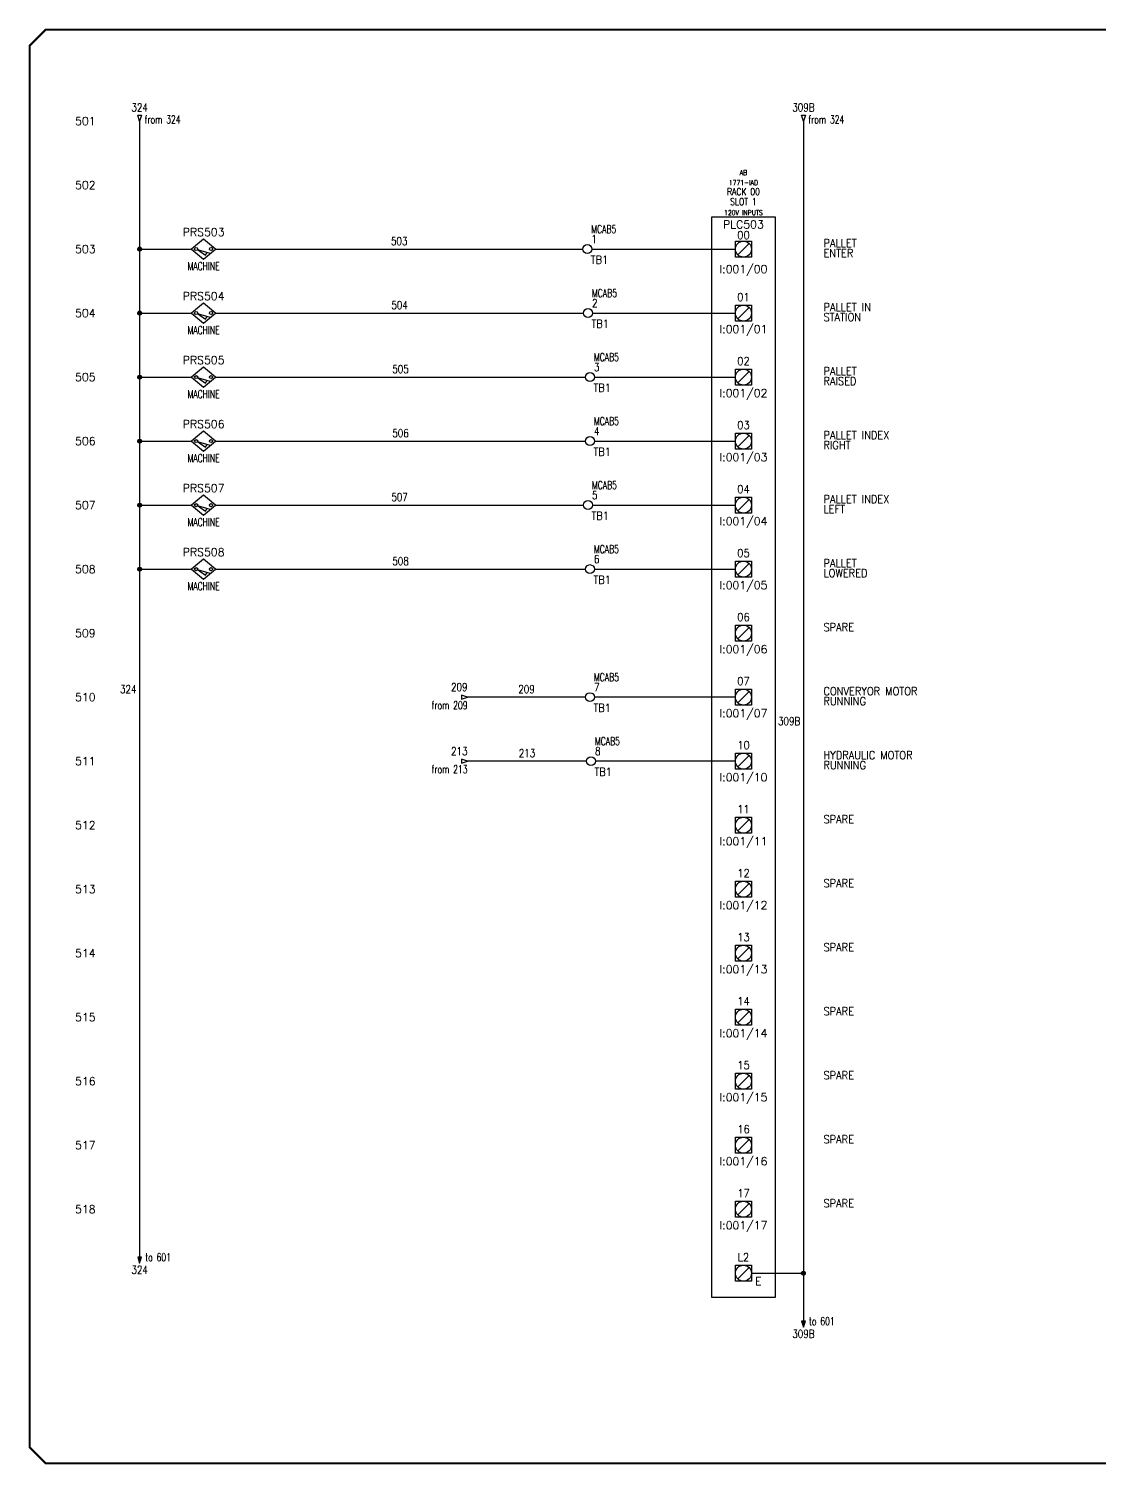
# Model space of a CAD drawing. Header units: inches. Extents: x 0 to 33.5, y 0 to 22.4.
# Drawn here: x 0.02 to 16.75, y 0.02 to 22.44 of the extents above; entities that cross this region are included whole.
import ezdxf
from ezdxf.enums import TextEntityAlignment as Align

# ---------------------------------------------------------------- set-up
doc = ezdxf.new("R2010")
doc.units = ezdxf.units.IN
doc.header["$MEASUREMENT"] = 0
for name, color, linetype in [('BLK_14AWG', 252, 'Continuous'), ('DESC', 150, 'Continuous'), ('LOC', 8, 'Continuous'), ('MISC', 7, 'Continuous'), ('RED_18AWG', 1, 'Continuous'), ('SYMS', 7, 'Continuous'), ('TAGS', 150, 'Continuous'), ('TERMS', 123, 'Continuous'), ('TITLE', 7, 'Continuous'), ('WHT_16AWG', 7, 'Continuous'), ('WIRENO', 7, 'Continuous'), ('WIREREF', 52, 'Continuous'), ('WIREREF_DEST', 52, 'Continuous'), ('XREF', 7, 'Continuous')]:
    doc.layers.add(name, color=color, linetype=linetype)
doc.styles.add('ITALIC', font='ITALIC')
doc.styles.add('SIMPLEX', font='SIMPLEX')
doc.styles.add('WD', font='romans.shx')

# ---------------------------------------------------------------- blocks, each defined once
blk = doc.blocks.new('PLCIO_4C34')
at = {"layer": 'SYMS'}
for p, q in [((0.5, 0.5), (-0.5, 0.5)), ((-0.5, 0.5), (-0.5, -16.375)), ((0.5, -16.375), (0.5, 0.5)), ((-0.125, 0.125), (0.125, 0.125)), ((-0.125, -0.125), (-0.125, 0.125)), ((-0.125, 0.125), (0.125, 0.125)), ((-0.125, -0.125), (-0.125, 0.125)), ((0.088, 0.088), (-0.088, -0.088)), ((0.125, 0.125), (0.125, -0.125)), ((0.125, 0.125), (0.125, -0.125)), ((0.125, -0.125), (-0.125, -0.125)), ((0.125, -0.125), (-0.125, -0.125)), ((-0.125, -0.875), (0.125, -0.875)), ((-0.125, -1.125), (-0.125, -0.875)), ((-0.125, -0.875), (0.125, -0.875)), ((-0.125, -1.125), (-0.125, -0.875)), ((0.125, -0.875), (0.125, -1.125)), ((0.125, -0.875), (0.125, -1.125)), ((0.088, -0.912), (-0.088, -1.088)), ((0.125, -1.125), (-0.125, -1.125)), ((0.125, -1.125), (-0.125, -1.125)), ((-0.125, -1.875), (0.125, -1.875)), ((-0.125, -2.125), (-0.125, -1.875)), ((-0.125, -1.875), (0.125, -1.875)), ((-0.125, -2.125), (-0.125, -1.875)), ((0.088, -1.912), (-0.088, -2.088)), ((0.125, -1.875), (0.125, -2.125)), ((0.125, -1.875), (0.125, -2.125)), ((0.125, -2.125), (-0.125, -2.125)), ((0.125, -2.125), (-0.125, -2.125)), ((-0.125, -2.875), (0.125, -2.875)), ((-0.125, -3.125), (-0.125, -2.875)), ((-0.125, -2.875), (0.125, -2.875)), ((-0.125, -3.125), (-0.125, -2.875)), ((0.088, -2.912), (-0.088, -3.088)), ((0.125, -2.875), (0.125, -3.125)), ((0.125, -2.875), (0.125, -3.125)), ((0.125, -3.125), (-0.125, -3.125)), ((0.125, -3.125), (-0.125, -3.125)), ((-0.125, -3.875), (0.125, -3.875)), ((-0.125, -4.125), (-0.125, -3.875)), ((-0.125, -3.875), (0.125, -3.875)), ((-0.125, -4.125), (-0.125, -3.875)), ((0.088, -3.912), (-0.088, -4.088)), ((0.125, -3.875), (0.125, -4.125)), ((0.125, -3.875), (0.125, -4.125)), ((0.125, -4.125), (-0.125, -4.125)), ((0.125, -4.125), (-0.125, -4.125)), ((-0.125, -4.875), (0.125, -4.875)), ((-0.125, -5.125), (-0.125, -4.875)), ((-0.125, -4.875), (0.125, -4.875)), ((-0.125, -5.125), (-0.125, -4.875)), ((0.088, -4.912), (-0.088, -5.088)), ((0.125, -4.875), (0.125, -5.125)), ((0.125, -4.875), (0.125, -5.125)), ((0.125, -5.125), (-0.125, -5.125)), ((0.125, -5.125), (-0.125, -5.125)), ((-0.125, -5.875), (0.125, -5.875)), ((-0.125, -6.125), (-0.125, -5.875)), ((-0.125, -5.875), (0.125, -5.875)), ((-0.125, -6.125), (-0.125, -5.875)), ((0.088, -5.912), (-0.088, -6.088)), ((0.125, -5.875), (0.125, -6.125)), ((0.125, -5.875), (0.125, -6.125)), ((0.125, -6.125), (-0.125, -6.125)), ((0.125, -6.125), (-0.125, -6.125)), ((-0.125, -6.875), (0.125, -6.875)), ((-0.125, -7.125), (-0.125, -6.875)), ((-0.125, -6.875), (0.125, -6.875)), ((-0.125, -7.125), (-0.125, -6.875)), ((0.088, -6.912), (-0.088, -7.088)), ((0.125, -6.875), (0.125, -7.125)), ((0.125, -6.875), (0.125, -7.125)), ((0.125, -7.125), (-0.125, -7.125)), ((0.125, -7.125), (-0.125, -7.125)), ((-0.125, -7.875), (0.125, -7.875)), ((-0.125, -8.125), (-0.125, -7.875)), ((-0.125, -7.875), (0.125, -7.875)), ((-0.125, -8.125), (-0.125, -7.875)), ((0.088, -7.912), (-0.088, -8.088)), ((0.125, -7.875), (0.125, -8.125)), ((0.125, -7.875), (0.125, -8.125)), ((0.125, -8.125), (-0.125, -8.125)), ((0.125, -8.125), (-0.125, -8.125)), ((-0.125, -8.875), (0.125, -8.875)), ((-0.125, -9.125), (-0.125, -8.875)), ((-0.125, -8.875), (0.125, -8.875)), ((-0.125, -9.125), (-0.125, -8.875)), ((0.088, -8.912), (-0.088, -9.088)), ((0.125, -8.875), (0.125, -9.125)), ((0.125, -8.875), (0.125, -9.125)), ((0.125, -9.125), (-0.125, -9.125)), ((0.125, -9.125), (-0.125, -9.125)), ((-0.125, -9.875), (0.125, -9.875)), ((-0.125, -10.125), (-0.125, -9.875)), ((-0.125, -9.875), (0.125, -9.875)), ((-0.125, -10.125), (-0.125, -9.875)), ((0.088, -9.912), (-0.088, -10.088)), ((0.125, -9.875), (0.125, -10.125)), ((0.125, -9.875), (0.125, -10.125)), ((0.125, -10.125), (-0.125, -10.125)), ((0.125, -10.125), (-0.125, -10.125)), ((-0.125, -10.875), (0.125, -10.875)), ((-0.125, -11.125), (-0.125, -10.875)), ((-0.125, -10.875), (0.125, -10.875)), ((-0.125, -11.125), (-0.125, -10.875)), ((0.088, -10.912), (-0.088, -11.088)), ((0.125, -10.875), (0.125, -11.125)), ((0.125, -10.875), (0.125, -11.125)), ((0.125, -11.125), (-0.125, -11.125)), ((0.125, -11.125), (-0.125, -11.125)), ((-0.125, -11.875), (0.125, -11.875)), ((-0.125, -12.125), (-0.125, -11.875)), ((-0.125, -11.875), (0.125, -11.875)), ((-0.125, -12.125), (-0.125, -11.875)), ((0.125, -11.875), (0.125, -12.125)), ((0.125, -11.875), (0.125, -12.125)), ((0.088, -11.912), (-0.088, -12.088)), ((0.125, -12.125), (-0.125, -12.125)), ((0.125, -12.125), (-0.125, -12.125)), ((-0.125, -12.875), (0.125, -12.875)), ((-0.125, -13.125), (-0.125, -12.875)), ((-0.125, -12.875), (0.125, -12.875)), ((-0.125, -13.125), (-0.125, -12.875)), ((0.088, -12.912), (-0.088, -13.088)), ((0.125, -12.875), (0.125, -13.125)), ((0.125, -12.875), (0.125, -13.125)), ((0.125, -13.125), (-0.125, -13.125)), ((0.125, -13.125), (-0.125, -13.125)), ((-0.125, -13.875), (0.125, -13.875)), ((-0.125, -14.125), (-0.125, -13.875)), ((-0.125, -13.875), (0.125, -13.875)), ((-0.125, -14.125), (-0.125, -13.875)), ((0.125, -13.875), (0.125, -14.125)), ((0.125, -13.875), (0.125, -14.125)), ((0.125, -14.125), (-0.125, -14.125)), ((0.125, -14.125), (-0.125, -14.125)), ((0.088, -13.912), (-0.088, -14.088)), ((-0.125, -14.875), (0.125, -14.875)), ((-0.125, -15.125), (-0.125, -14.875)), ((-0.125, -14.875), (0.125, -14.875)), ((-0.125, -15.125), (-0.125, -14.875)), ((0.088, -14.912), (-0.088, -15.088)), ((0.125, -14.875), (0.125, -15.125)), ((0.125, -14.875), (0.125, -15.125)), ((0.125, -15.125), (-0.125, -15.125)), ((0.125, -15.125), (-0.125, -15.125)), ((-0.125, -15.875), (0.125, -15.875)), ((-0.125, -16.125), (-0.125, -15.875)), ((0.088, -15.912), (-0.088, -16.088)), ((0.125, -15.875), (0.125, -16.125)), ((0.125, -16.125), (-0.125, -16.125)), ((-0.5, -16.375), (0.5, -16.375))]:
    blk.add_line(p, q, dxfattribs=at)
for centre in [(0, 0), (0, -1), (0, -2), (0, -3), (0, -4), (0, -5), (0, -6), (0, -7), (0, -8), (0, -9), (0, -10), (0, -11), (0, -12), (0, -13), (0, -14), (0, -15), (0, -16)]:
    blk.add_circle(centre, 0.125, dxfattribs=at)
at = {"layer": 'SYMS', "style": 'WD'}
for tag, width, p in [('INST', 0.8, (0, 1.482)), ('LOC', 0.8, (0, 1.312)), ('MFG', 0.8, (0, 1.156)), ('CAT', 0.9, (0, 1)), ('DESC', 0.8, (0, 0.53)), ('TERM01', 0.9, (0, 0.156)), ('TERM02', 0.9, (0, -0.812)), ('TERM03', 0.9, (0, -1.812)), ('TERM04', 0.9, (0, -2.812)), ('TERM05', 0.9, (0, -3.812)), ('TERM06', 0.9, (0, -4.812)), ('TERM07', 0.9, (0, -5.812)), ('TERM08', 0.9, (0, -6.812)), ('TERM09', 0.9, (0, -7.812)), ('TERM10', 0.9, (0, -8.812)), ('TERM11', 0.9, (0, -9.812)), ('TERM12', 0.9, (0, -10.812)), ('TERM13', 0.9, (0, -11.812)), ('TERM14', 0.9, (0, -12.812)), ('TERM15', 0.9, (0, -13.812)), ('TERM16', 0.9, (0, -14.812)), ('TERM17', 0.9, (0, -15.812))]:
    blk.add_attdef(tag, text='', height=0.125, dxfattribs=dict(at, width=width)).set_placement(p, align=Align.CENTER)
for tag, p in [('LINE1', (0, 0.844)), ('LINE2', (0, 0.688)), ('TAG', (0, 0.322))]:
    blk.add_attdef(tag, text='', height=0.125, dxfattribs=at).set_placement(p, align=Align.CENTER)
at = {"layer": 'SYMS', "linetype": 'Continuous', "style": 'WD', "flags": 9}
blk.add_attdef('ASSYCODE', text='', height=0.01, dxfattribs=at).set_placement((0.23, 1.071), align=Align.CENTER)
at = {"layer": 'SYMS', "style": 'WD', "flags": 1}
for tag, p in [('X4TERM01', (-0.125, 0)), ('X4TERM02', (-0.125, -1)), ('X4TERM03', (-0.125, -2)), ('X4TERM04', (-0.125, -3)), ('X4TERM05', (-0.125, -4)), ('X4TERM06', (-0.125, -5)), ('X4TERM07', (-0.125, -6)), ('X4TERM08', (-0.125, -7)), ('X4TERM09', (-0.125, -8)), ('X4TERM10', (-0.125, -9)), ('X4TERM11', (-0.125, -10)), ('X4TERM12', (-0.125, -11)), ('X4TERM13', (-0.125, -12)), ('X4TERM14', (-0.125, -13)), ('X4TERM15', (-0.125, -14)), ('X4TERM16', (-0.125, -15)), ('X1TERM17', (0.125, -16))]:
    blk.add_attdef(tag, p, '', height=0.01, dxfattribs=at)
at = {"layer": 'SYMS', "style": 'WD', "width": 0.9}
for tag, p in [('DESCA01', (1.25, 0.031)), ('DESCB01', (1.25, -0.125)), ('DESCC01', (1.25, -0.281)), ('DESCD01', (1.25, -0.438)), ('DESCE01', (1.25, -0.594)), ('DESCA02', (1.25, -0.969)), ('DESCB02', (1.25, -1.125)), ('DESCC02', (1.25, -1.281)), ('DESCD02', (1.25, -1.438)), ('DESCE02', (1.25, -1.594)), ('DESCA03', (1.25, -1.969)), ('DESCB03', (1.25, -2.125)), ('DESCC03', (1.25, -2.281)), ('DESCD03', (1.25, -2.438)), ('DESCE03', (1.25, -2.594)), ('DESCA04', (1.25, -2.969)), ('DESCB04', (1.25, -3.125)), ('DESCC04', (1.25, -3.281)), ('DESCD04', (1.25, -3.438)), ('DESCE04', (1.25, -3.594)), ('DESCA05', (1.25, -3.969)), ('DESCB05', (1.25, -4.125)), ('DESCC05', (1.25, -4.281)), ('DESCD05', (1.25, -4.438)), ('DESCE05', (1.25, -4.594)), ('DESCA06', (1.25, -4.969)), ('DESCB06', (1.25, -5.125)), ('DESCC06', (1.25, -5.281)), ('DESCD06', (1.25, -5.438)), ('DESCE06', (1.25, -5.594)), ('DESCA07', (1.25, -5.969)), ('DESCB07', (1.25, -6.125)), ('DESCC07', (1.25, -6.281)), ('DESCD07', (1.25, -6.438)), ('DESCE07', (1.25, -6.594)), ('DESCA08', (1.25, -6.969)), ('DESCB08', (1.25, -7.125)), ('DESCC08', (1.25, -7.281)), ('DESCD08', (1.25, -7.438)), ('DESCE08', (1.25, -7.594)), ('DESCA09', (1.25, -7.969)), ('DESCB09', (1.25, -8.125)), ('DESCC09', (1.25, -8.281)), ('DESCD09', (1.25, -8.438)), ('DESCE09', (1.25, -8.594)), ('DESCA10', (1.25, -8.969)), ('DESCB10', (1.25, -9.125)), ('DESCC10', (1.25, -9.281)), ('DESCD10', (1.25, -9.438)), ('DESCE10', (1.25, -9.594)), ('DESCA11', (1.25, -9.969)), ('DESCB11', (1.25, -10.125)), ('DESCC11', (1.25, -10.281)), ('DESCD11', (1.25, -10.438)), ('DESCE11', (1.25, -10.594)), ('DESCA12', (1.25, -10.969)), ('DESCB12', (1.25, -11.125)), ('DESCC12', (1.25, -11.281)), ('DESCD12', (1.25, -11.438)), ('DESCE12', (1.25, -11.594)), ('DESCA13', (1.25, -11.969)), ('DESCB13', (1.25, -12.125)), ('DESCC13', (1.25, -12.281)), ('DESCD13', (1.25, -12.438)), ('DESCE13', (1.25, -12.594)), ('DESCA14', (1.25, -12.969)), ('DESCB14', (1.25, -13.125)), ('DESCC14', (1.25, -13.281)), ('DESCD14', (1.25, -13.438)), ('DESCE14', (1.25, -13.594)), ('DESCA15', (1.25, -13.969)), ('DESCB15', (1.25, -14.125)), ('DESCC15', (1.25, -14.281)), ('DESCD15', (1.25, -14.438)), ('DESCE15', (1.25, -14.594)), ('DESCA16', (1.25, -14.969)), ('DESCB16', (1.25, -15.125)), ('DESCC16', (1.25, -15.281)), ('DESCD16', (1.25, -15.438)), ('DESCE16', (1.25, -15.594))]:
    blk.add_attdef(tag, p, '', height=0.125, dxfattribs=at)
for tag, p in [('TERMDESC01', (-0.188, -0.062)), ('TERMDESC02', (-0.188, -1.062)), ('TERMDESC03', (-0.188, -2.062)), ('TERMDESC04', (-0.188, -3.062)), ('TERMDESC05', (-0.188, -4.062)), ('TERMDESC06', (-0.188, -5.062)), ('TERMDESC07', (-0.188, -6.062)), ('TERMDESC08', (-0.188, -7.062)), ('TERMDESC09', (-0.188, -8.062)), ('TERMDESC10', (-0.188, -9.062)), ('TERMDESC11', (-0.188, -10.062)), ('TERMDESC12', (-0.188, -11.062)), ('TERMDESC13', (-0.188, -12.062)), ('TERMDESC14', (-0.188, -13.062)), ('TERMDESC15', (-0.188, -14.062)), ('TERMDESC16', (-0.188, -15.062))]:
    blk.add_attdef(tag, text='', height=0.125, dxfattribs=at).set_placement(p, align=Align.TOP_RIGHT)
at = {"layer": 'SYMS', "style": 'WD'}
for tag, p in [('TAGA01', (0, -0.25)), ('TAGA02', (0, -1.188)), ('TAGA03', (0, -2.188)), ('TAGA04', (0, -3.188)), ('TAGA05', (0, -4.188)), ('TAGA06', (0, -5.188)), ('TAGA07', (0, -6.188)), ('TAGA08', (0, -7.188)), ('TAGA09', (0, -8.188)), ('TAGA10', (0, -9.188)), ('TAGA11', (0, -10.188)), ('TAGA12', (0, -11.188)), ('TAGA13', (0, -12.188)), ('TAGA14', (0, -13.188)), ('TAGA15', (0, -14.188)), ('TAGA16', (0, -15.188))]:
    blk.add_attdef(tag, text='', height=0.125, dxfattribs=at).set_placement(p, align=Align.TOP_CENTER)
at = {"layer": 'SYMS', "style": 'WD', "width": 0.9}
blk.add_attdef('TERMDESC17', text='', height=0.125, dxfattribs=at).set_placement((0.188, -16.062), align=Align.TOP_LEFT)
blk = doc.blocks.new('acade_title')
at = {"layer": 'TITLE', "const_width": 0.0312}
blk.add_lwpolyline([(30.594, 0.281), (30.594, 22.177), (30.344, 22.427), (0.281, 22.427), (0.031, 22.177), (0.031, 0.281), (0.281, 0.031), (30.344, 0.031)], close=True, dxfattribs=at)
at = {"layer": 'TITLE', "color": 1, "style": 'ITALIC'}
for tag, height, p in [('TITLE#1', 0.125, (32.156, 3.406)), ('TITLE#2', 0.125, (32.156, 3.204)), ('TITLE#3', 0.125, (32.156, 3.001)), ('TITLE#4', 0.125, (32.156, 2.799)), ('DWG#', 0.2, (32.156, 0.826))]:
    blk.add_attdef(tag, text='', height=height, dxfattribs=at).set_placement(p, align=Align.CENTER)
at = {"layer": 'TITLE', "color": 1, "style": 'SIMPLEX'}
blk.add_attdef('CAD#', (30.826, 1.958), '', height=0.0938, rotation=90, dxfattribs=at)
at = {"layer": 'TITLE', "color": 1}
for tag, p, height, style in [('ENGINEER', (31.237, 1.958), 0.0938, 'ITALIC'), ('CHKDBY', (32.424, 1.958), 0.0938, 'ITALIC'), ('JOB#', (31.464, 1.644), 0.0938, 'SIMPLEX'), ('DRAWNBY', (32.494, 1.644), 0.0938, 'ITALIC'), ('SCALE', (31.353, 1.344), 0.0938, 'SIMPLEX'), ('DATE', (32.408, 1.344), 0.0938, 'SIMPLEX'), ('SHTS', (32.532, 0.25), 0.2, 'ITALIC')]:
    blk.add_attdef(tag, p, '', height=height, dxfattribs=dict(at, style=style))
at = {"layer": 'TITLE', "color": 1, "style": 'ITALIC'}
blk.add_attdef('SH#', text='', height=0.2, dxfattribs=at).set_placement((31.881, 0.25), align=Align.RIGHT)
at = {"layer": 'TITLE', "color": 7, "flags": 9}
blk.add_attdef('WD_TB', (31.219, 0.031), '', height=0.125, dxfattribs=at)
blk = doc.blocks.new('WD_MLRH')
at = {"style": 'WD'}
blk.add_attdef('RUNGFIRST', text='', height=0.125, dxfattribs=at).set_placement((-0.25, 0), align=Align.MIDDLE_RIGHT)
at = {"style": 'WD', "flags": 1}
for tag, p in [('RUNGHORV', (-0.25, -0.127)), ('RUNGDIST', (-0.25, -0.2)), ('RUNGCNT', (-0.25, -0.237)), ('RUNGINC', (-0.25, -0.163)), ('WIRE-START', (-0.25, -0.356)), ('WIRE-GSUF', (-0.25, -0.396)), ('PH3SPACE', (-0.25, -0.437)), ('WIREMODE', (-0.25, -0.281)), ('WIREFMT', (-0.25, -0.321))]:
    blk.add_attdef(tag, text='', height=0.025, dxfattribs=at).set_placement(p, align=Align.RIGHT)
blk = doc.blocks.new('WDDOT')
for radius in [0.03, 0.0187, 0.00929]:
    blk.add_circle((0, 0), radius)
blk = doc.blocks.new('HA1D2')
blk.add_lwpolyline([(0, 0.094), (0.031, 0.094), (0, 0), (-0.031, 0.094), (0, 0.094)])
at = {"style": 'WD', "width": 0.8, "flags": 8}
blk.add_attdef('WIRENO', text='', height=0.125, dxfattribs=at).set_placement((0, 0.15), align=Align.CENTER)
at = {"style": 'WD', "flags": 1}
for tag, p in [('X8TERM01', (0, 0)), ('SIGCODE', (0.026, 0.066))]:
    blk.add_attdef(tag, p, '', height=0.01, dxfattribs=at)
at = {"style": 'WD', "width": 0.7}
for tag, p in [('XREF', (0.077, -0.037)), ('DESC1', (0.077, -0.206))]:
    blk.add_attdef(tag, p, '', height=0.125, dxfattribs=at)
blk = doc.blocks.new('HA1S4')
for points in [[(0, 0), (-0.031, 0), (0, -0.094), (0.031, 0), (0, 0)], [(0.016, -0.011), (-0.016, -0.011), (0, -0.058), (0.016, -0.011)]]:
    blk.add_lwpolyline(points)
at = {"style": 'WD', "width": 0.7}
for tag, p in [('DESC1', (0.088, 0.113)), ('XREF', (0.088, -0.062))]:
    blk.add_attdef(tag, p, '', height=0.125, dxfattribs=at)
at = {"style": 'WD', "flags": 1}
for tag, p in [('X2TERM01', (0, 0)), ('SIGCODE', (0.035, -0.083))]:
    blk.add_attdef(tag, p, '', height=0.01, dxfattribs=at)
at = {"style": 'WD', "width": 0.8, "flags": 8}
blk.add_attdef('WIRENO', text='', height=0.125, dxfattribs=at).set_placement((0, -0.259), align=Align.CENTER)
blk = doc.blocks.new('HA1D3')
blk.add_lwpolyline([(-0.094, 0), (-0.094, -0.031), (0, 0), (-0.094, 0.031), (-0.094, 0)])
at = {"style": 'WD', "width": 0.8, "flags": 8}
blk.add_attdef('WIRENO', text='', height=0.125, dxfattribs=at).set_placement((0, 0.094), align=Align.RIGHT)
at = {"style": 'WD', "flags": 1}
blk.add_attdef('SIGCODE', text='', height=0.01, dxfattribs=at).set_placement((-0.02, 0.047), align=Align.RIGHT)
blk.add_attdef('X1TERM01', (0, 0), '', height=0.01, dxfattribs=at)
at = {"style": 'WD', "width": 0.7}
for tag, p in [('XREF', (0, -0.188)), ('DESC1', (0, -0.375))]:
    blk.add_attdef(tag, text='', height=0.125, dxfattribs=at).set_placement(p, align=Align.RIGHT)
blk = doc.blocks.new('HPX11')
for p, q in [((0, 0.156), (-0.188, 0)), ((-0.188, 0), (0, -0.156)), ((0.188, 0), (0, 0.156)), ((0, -0.156), (0.188, 0))]:
    blk.add_line(p, q)
at = {"linetype": 'Continuous'}
for p, q in [((-0.094, -0.008), (0.031, -0.093)), ((-0.094, -0.008), (0.098, -0.063)), ((0.031, -0.093), (0.055, -0.05))]:
    blk.add_line(p, q, dxfattribs=at)
for centre in [(-0.116, 0), (0.116, 0)]:
    blk.add_circle(centre, 0.0242)
at = {"style": 'WD', "width": 0.7}
for tag, p in [('INST', (0, 0.841)), ('LOC', (0, 0.672)), ('DESC1', (0, 0.516)), ('DESC2', (0, 0.359)), ('XREF', (0, -0.314)), ('WDTAGALT', (-0.009, -0.469))]:
    blk.add_attdef(tag, text='', height=0.125, dxfattribs=at).set_placement(p, align=Align.CENTER)
at = {"style": 'WD'}
blk.add_attdef('TAG1', text='', height=0.125, dxfattribs=at).set_placement((0, 0.203), align=Align.CENTER)
for tag, p in [('X2LINK', (0, 0.297)), ('X8LINK', (0, -0.172))]:
    blk.add_attdef(tag, p, '', height=0.01, dxfattribs=at)
at = {"linetype": 'Continuous', "style": 'WD', "flags": 8}
for tag, p in [('TERM03', (-0.062, 0.172)), ('TERM01', (-0.25, -0.031))]:
    blk.add_attdef(tag, text='', height=0.125, dxfattribs=at).set_placement(p, align=Align.TOP_RIGHT)
at = {"style": 'WD'}
for tag, p, height, flags in [('X4TERM01', (-0.188, 0), 0.0125, 1), ('X2TERM03', (0, 0.156), 0.0125, 1), ('FAMILY', (0.038, 0.037), 0.01, 9), ('CONTACT', (0.038, 0.02), 0.01, 1), ('X1TERM02', (0.188, 0), 0.0125, 1)]:
    blk.add_attdef(tag, p, '', height=height, dxfattribs=dict(at, flags=flags))
at = {"linetype": 'Continuous', "style": 'WD', "flags": 9}
for tag, p in [('CAT', (0.063, -0.007)), ('ASSYCODE', (0.062, -0.043)), ('MFG', (0.063, -0.027))]:
    blk.add_attdef(tag, text='', height=0.01, dxfattribs=at).set_placement(p, align=Align.CENTER)
at = {"linetype": 'Continuous', "style": 'WD', "flags": 8}
blk.add_attdef('TERM02', text='', height=0.125, dxfattribs=at).set_placement((0.25, -0.031), align=Align.TOP_LEFT)
blk = doc.blocks.new('HT0002')
blk.add_circle((0, 0), 0.0699)
at = {"style": 'WD'}
for tag, p, width in [('INST', (0.062, 0.42), 0.7), ('LOC', (0.062, 0.25), 0.7), ('DESC1', (0.053, -0.385), 0.8)]:
    blk.add_attdef(tag, p, '', height=0.125, dxfattribs=dict(at, width=width))
at = {"style": 'WD', "flags": 1}
for tag, p, height in [('X4TERM01', (-0.07, 0), 0.0125), ('X4TERMDESC01', (-0.055, -0.023), 0.025), ('X2TERMDESC01', (-0.006, 0.029), 0.025), ('STRIPSEQ', (0, 0), 0.00125), ('X2TERM01', (0, 0.07), 0.0125), ('X2PIN01', (0.033, 0.084), 0.0125), ('X1TERMDESC01', (0.039, 0.007), 0.025), ('X1TERM01', (0.07, 0), 0.0125), ('X1PIN01', (0.087, 0.016), 0.0125), ('X4PIN01', (-0.114, -0.038), 0.0125), ('LINKTERM', (0, -0.002), 0.00125), ('X8TERM01', (0, -0.07), 0.0125), ('X8TERMDESC01', (0, -0.054), 0.025), ('X8PIN01', (0.026, -0.096), 0.0125)]:
    blk.add_attdef(tag, p, '', height=height, dxfattribs=at)
at = {"linetype": 'Continuous', "style": 'WD'}
for tag, p, height, width, flags in [('TERM01', (0.062, 0.094), 0.125, 0.8, 8), ('TAGSTRIP', (0.053, -0.229), 0.125, 0.9, 8), ('DESC2', (0.053, -0.541), 0.125, 0.8, 8), ('CAT', (0.213, -0.406), 0.109, 0.8, 1), ('DESC3', (0.053, -0.698), 0.125, 0.8, 8)]:
    blk.add_attdef(tag, p, '', height=height, dxfattribs=dict(at, width=width, flags=flags))
at = {"linetype": 'Continuous', "style": 'WD', "width": 0.8, "flags": 1}
blk.add_attdef('MFG', text='', height=0.109, dxfattribs=at).set_placement((0.088, -0.406), align=Align.RIGHT)
at = {"style": 'WD', "width": 0.7, "flags": 1}
blk.add_attdef('ASSYCODE', (0.062, -0.281), '', height=0.01, dxfattribs=at)
blk = doc.blocks.new('WD_WNV')
at = {"linetype": 'Continuous', "style": 'WD', "width": 0.8}
blk.add_attdef('WIRENO', text='', height=0.125, dxfattribs=at).set_placement((-0.05, 0), align=Align.MIDDLE_RIGHT)
at = {"style": 'WD', "flags": 1}
for tag, p in [('W01USER', (-0.062, 0.094)), ('W02USER', (-0.062, 0.086)), ('W03USER', (-0.062, 0.078)), ('W04USER', (-0.062, 0.07)), ('W05USER', (-0.062, 0.062)), ('W06USER', (-0.062, 0.055)), ('W07USER', (-0.062, 0.047)), ('W08USER', (-0.062, 0.039)), ('W09USER', (-0.062, 0.031)), ('W10USER', (-0.062, 0.023))]:
    blk.add_attdef(tag, text='', height=0.005, dxfattribs=at).set_placement(p, align=Align.CENTER)
blk = doc.blocks.new('WD_WNH')
at = {"linetype": 'Continuous', "style": 'WD', "width": 0.8}
blk.add_attdef('WIRENO', text='', height=0.125, dxfattribs=at).set_placement((0, 0.062), align=Align.CENTER)
at = {"style": 'WD', "flags": 1}
for tag, p in [('W01USER', (0, 0.078)), ('W02USER', (0, 0.07)), ('W03USER', (0, 0.062)), ('W04USER', (0, 0.055)), ('W05USER', (0, 0.047)), ('W06USER', (0, 0.039)), ('W07USER', (0, 0.031)), ('W08USER', (0, 0.023)), ('W09USER', (0, 0.016)), ('W10USER', (0, 0.008))]:
    blk.add_attdef(tag, text='', height=0.005, dxfattribs=at).set_placement(p, align=Align.CENTER)

msp = doc.modelspace()

# ---------------------------------------------------------------- linework, layer by layer
at = {"layer": 'BLK_14AWG'}
for p, q in [((1.75, 21), (1.75, 3.25)), ((1.75, 19), (2.562, 19)), ((1.75, 18), (2.562, 18)), ((1.75, 17), (2.562, 17)), ((1.75, 16), (2.562, 16)), ((1.75, 15), (2.562, 15)), ((1.75, 14), (2.562, 14))]:
    msp.add_line(p, q, dxfattribs=at)
at = {"layer": 'RED_18AWG'}
for p, q in [((2.938, 19), (8.677, 19)), ((8.817, 19), (11.062, 19)), ((2.938, 18), (8.688, 18)), ((8.828, 18), (11.062, 18)), ((2.938, 17), (8.719, 17)), ((8.859, 17), (11.062, 17)), ((2.938, 16), (8.719, 16)), ((8.859, 16), (11.062, 16)), ((2.938, 15), (8.688, 15.001)), ((8.828, 15.001), (11.062, 15)), ((2.938, 14), (8.719, 14)), ((8.858, 14), (11.062, 14)), ((8.719, 12), (6.875, 12)), ((11.062, 12), (8.859, 12)), ((8.735, 11), (6.875, 11)), ((11.062, 11), (8.874, 11))]:
    msp.add_line(p, q, dxfattribs=at)
at = {"layer": 'WHT_16AWG'}
for p, q in [((12.125, 21), (12.125, 2.25)), ((11.312, 3), (12.125, 3))]:
    msp.add_line(p, q, dxfattribs=at)

# ---------------------------------------------------------------- block references
msp.add_blockref('acade_title', (0, 0))
ref = msp.add_blockref('PLCIO_4C34', (11.188, 19))
ref.add_attrib('TERM01', '00', dxfattribs={"layer": 'TERMS', "height": 0.125, "style": 'WD', "width": 0.9}).set_placement((11.188, 19.156), align=Align.CENTER)
ref.add_attrib('TAGA01', 'I:001/00', dxfattribs={"layer": 'TAGS', "height": 0.125, "style": 'WD'}).set_placement((11.188, 18.75), align=Align.TOP_CENTER)
ref.add_attrib('DESCA01', 'PALLET', (12.438, 19.031), dxfattribs={"layer": 'DESC', "height": 0.125, "style": 'WD', "width": 0.9})
ref.add_attrib('DESCB01', 'ENTER', (12.438, 18.875), dxfattribs={"layer": 'DESC', "height": 0.125, "style": 'WD', "width": 0.9})
ref.add_attrib('LINE1', 'RACK 00', dxfattribs={"layer": 'MISC', "height": 0.1094, "style": 'WD', "width": 0.8}).set_placement((11.188, 19.844), align=Align.CENTER)
ref.add_attrib('DESC', '120V INPUTS', dxfattribs={"layer": 'DESC', "height": 0.07812, "style": 'WD', "width": 0.8}).set_placement((11.188, 19.53), align=Align.CENTER)
ref.add_attrib('TAG', 'PLC503', dxfattribs={"layer": 'TAGS', "height": 0.125, "style": 'WD'}).set_placement((11.188, 19.322), align=Align.CENTER)
ref.add_attrib('LINE2', 'SLOT 1', dxfattribs={"layer": 'MISC', "height": 0.1094, "style": 'WD', "width": 0.8}).set_placement((11.188, 19.688), align=Align.CENTER)
ref.add_attrib('MFG', 'AB', dxfattribs={"layer": 'MISC', "height": 0.0781, "style": 'WD', "width": 0.8}).set_placement((11.188, 20.156), align=Align.CENTER)
ref.add_attrib('CAT', '1771-IAD', dxfattribs={"layer": 'MISC', "height": 0.0781, "style": 'WD', "width": 0.8}).set_placement((11.188, 20), align=Align.CENTER)
ref.add_attrib('TERM02', '01', dxfattribs={"layer": 'TERMS', "height": 0.125, "style": 'WD', "width": 0.9}).set_placement((11.188, 18.188), align=Align.CENTER)
ref.add_attrib('TAGA02', 'I:001/01', dxfattribs={"layer": 'TAGS', "height": 0.125, "style": 'WD'}).set_placement((11.188, 17.812), align=Align.TOP_CENTER)
ref.add_attrib('DESCA02', 'PALLET IN ', (12.438, 18.031), dxfattribs={"layer": 'DESC', "height": 0.125, "style": 'WD', "width": 0.9})
ref.add_attrib('DESCB02', 'STATION', (12.438, 17.875), dxfattribs={"layer": 'DESC', "height": 0.125, "style": 'WD', "width": 0.9})
ref.add_attrib('TERM03', '02', dxfattribs={"layer": 'TERMS', "height": 0.125, "style": 'WD', "width": 0.9}).set_placement((11.188, 17.188), align=Align.CENTER)
ref.add_attrib('TAGA03', 'I:001/02', dxfattribs={"layer": 'TAGS', "height": 0.125, "style": 'WD'}).set_placement((11.188, 16.812), align=Align.TOP_CENTER)
ref.add_attrib('DESCA03', 'PALLET', (12.438, 17.031), dxfattribs={"layer": 'DESC', "height": 0.125, "style": 'WD', "width": 0.9})
ref.add_attrib('DESCB03', 'RAISED', (12.438, 16.875), dxfattribs={"layer": 'DESC', "height": 0.125, "style": 'WD', "width": 0.9})
ref.add_attrib('TERM04', '03', dxfattribs={"layer": 'TERMS', "height": 0.125, "style": 'WD', "width": 0.9}).set_placement((11.188, 16.188), align=Align.CENTER)
ref.add_attrib('TAGA04', 'I:001/03', dxfattribs={"layer": 'TAGS', "height": 0.125, "style": 'WD'}).set_placement((11.188, 15.812), align=Align.TOP_CENTER)
ref.add_attrib('DESCA04', 'PALLET INDEX', (12.438, 16.031), dxfattribs={"layer": 'DESC', "height": 0.125, "style": 'WD', "width": 0.9})
ref.add_attrib('DESCB04', 'RIGHT', (12.438, 15.875), dxfattribs={"layer": 'DESC', "height": 0.125, "style": 'WD', "width": 0.9})
ref.add_attrib('TERM05', '04', dxfattribs={"layer": 'TERMS', "height": 0.125, "style": 'WD', "width": 0.9}).set_placement((11.188, 15.188), align=Align.CENTER)
ref.add_attrib('TAGA05', 'I:001/04', dxfattribs={"layer": 'TAGS', "height": 0.125, "style": 'WD'}).set_placement((11.188, 14.812), align=Align.TOP_CENTER)
ref.add_attrib('DESCA05', 'PALLET INDEX', (12.438, 15.031), dxfattribs={"layer": 'DESC', "height": 0.125, "style": 'WD', "width": 0.9})
ref.add_attrib('DESCB05', 'LEFT', (12.438, 14.875), dxfattribs={"layer": 'DESC', "height": 0.125, "style": 'WD', "width": 0.9})
ref.add_attrib('TERM06', '05', dxfattribs={"layer": 'TERMS', "height": 0.125, "style": 'WD', "width": 0.9}).set_placement((11.188, 14.188), align=Align.CENTER)
ref.add_attrib('TAGA06', 'I:001/05', dxfattribs={"layer": 'TAGS', "height": 0.125, "style": 'WD'}).set_placement((11.188, 13.812), align=Align.TOP_CENTER)
ref.add_attrib('DESCA06', 'PALLET', (12.438, 14.031), dxfattribs={"layer": 'DESC', "height": 0.125, "style": 'WD', "width": 0.9})
ref.add_attrib('DESCB06', 'LOWERED', (12.438, 13.875), dxfattribs={"layer": 'DESC', "height": 0.125, "style": 'WD', "width": 0.9})
ref.add_attrib('TERM07', '06', dxfattribs={"layer": 'TERMS', "height": 0.125, "style": 'WD', "width": 0.9}).set_placement((11.188, 13.188), align=Align.CENTER)
ref.add_attrib('TAGA07', 'I:001/06', dxfattribs={"layer": 'TAGS', "height": 0.125, "style": 'WD'}).set_placement((11.188, 12.812), align=Align.TOP_CENTER)
ref.add_attrib('DESCA07', 'SPARE', (12.438, 13.031), dxfattribs={"layer": 'DESC', "height": 0.125, "style": 'WD', "width": 0.9})
ref.add_attrib('TERM08', '07', dxfattribs={"layer": 'TERMS', "height": 0.125, "style": 'WD', "width": 0.9}).set_placement((11.188, 12.188), align=Align.CENTER)
ref.add_attrib('TAGA08', 'I:001/07', dxfattribs={"layer": 'TAGS', "height": 0.125, "style": 'WD'}).set_placement((11.188, 11.812), align=Align.TOP_CENTER)
ref.add_attrib('DESCA08', 'CONVERYOR MOTOR', (12.438, 12.031), dxfattribs={"layer": 'DESC', "height": 0.125, "style": 'WD', "width": 0.9})
ref.add_attrib('DESCB08', 'RUNNING', (12.438, 11.875), dxfattribs={"layer": 'DESC', "height": 0.125, "style": 'WD', "width": 0.9})
ref.add_attrib('TERM09', '10', dxfattribs={"layer": 'TERMS', "height": 0.125, "style": 'WD', "width": 0.9}).set_placement((11.188, 11.188), align=Align.CENTER)
ref.add_attrib('TAGA09', 'I:001/10', dxfattribs={"layer": 'TAGS', "height": 0.125, "style": 'WD'}).set_placement((11.188, 10.812), align=Align.TOP_CENTER)
ref.add_attrib('DESCA09', 'HYDRAULIC MOTOR', (12.438, 11.031), dxfattribs={"layer": 'DESC', "height": 0.125, "style": 'WD', "width": 0.9})
ref.add_attrib('DESCB09', 'RUNNING', (12.438, 10.875), dxfattribs={"layer": 'DESC', "height": 0.125, "style": 'WD', "width": 0.9})
ref.add_attrib('TERM10', '11', dxfattribs={"layer": 'TERMS', "height": 0.125, "style": 'WD', "width": 0.9}).set_placement((11.188, 10.188), align=Align.CENTER)
ref.add_attrib('TAGA10', 'I:001/11', dxfattribs={"layer": 'TAGS', "height": 0.125, "style": 'WD'}).set_placement((11.188, 9.812), align=Align.TOP_CENTER)
ref.add_attrib('DESCA10', 'SPARE', (12.438, 10.031), dxfattribs={"layer": 'DESC', "height": 0.125, "style": 'WD', "width": 0.9})
ref.add_attrib('TERM11', '12', dxfattribs={"layer": 'TERMS', "height": 0.125, "style": 'WD', "width": 0.9}).set_placement((11.188, 9.188), align=Align.CENTER)
ref.add_attrib('TAGA11', 'I:001/12', dxfattribs={"layer": 'TAGS', "height": 0.125, "style": 'WD'}).set_placement((11.188, 8.812), align=Align.TOP_CENTER)
ref.add_attrib('DESCA11', 'SPARE', (12.438, 9.031), dxfattribs={"layer": 'DESC', "height": 0.125, "style": 'WD', "width": 0.9})
ref.add_attrib('TERM12', '13', dxfattribs={"layer": 'TERMS', "height": 0.125, "style": 'WD', "width": 0.9}).set_placement((11.188, 8.188), align=Align.CENTER)
ref.add_attrib('TAGA12', 'I:001/13', dxfattribs={"layer": 'TAGS', "height": 0.125, "style": 'WD'}).set_placement((11.188, 7.812), align=Align.TOP_CENTER)
ref.add_attrib('DESCA12', 'SPARE', (12.438, 8.031), dxfattribs={"layer": 'DESC', "height": 0.125, "style": 'WD', "width": 0.9})
ref.add_attrib('TERM13', '14', dxfattribs={"layer": 'TERMS', "height": 0.125, "style": 'WD', "width": 0.9}).set_placement((11.188, 7.188), align=Align.CENTER)
ref.add_attrib('TAGA13', 'I:001/14', dxfattribs={"layer": 'TAGS', "height": 0.125, "style": 'WD'}).set_placement((11.188, 6.812), align=Align.TOP_CENTER)
ref.add_attrib('DESCA13', 'SPARE', (12.438, 7.031), dxfattribs={"layer": 'DESC', "height": 0.125, "style": 'WD', "width": 0.9})
ref.add_attrib('TERM14', '15', dxfattribs={"layer": 'TERMS', "height": 0.125, "style": 'WD', "width": 0.9}).set_placement((11.188, 6.188), align=Align.CENTER)
ref.add_attrib('TAGA14', 'I:001/15', dxfattribs={"layer": 'TAGS', "height": 0.125, "style": 'WD'}).set_placement((11.188, 5.812), align=Align.TOP_CENTER)
ref.add_attrib('DESCA14', 'SPARE', (12.438, 6.031), dxfattribs={"layer": 'DESC', "height": 0.125, "style": 'WD', "width": 0.9})
ref.add_attrib('TERM15', '16', dxfattribs={"layer": 'TERMS', "height": 0.125, "style": 'WD', "width": 0.9}).set_placement((11.188, 5.188), align=Align.CENTER)
ref.add_attrib('TAGA15', 'I:001/16', dxfattribs={"layer": 'TAGS', "height": 0.125, "style": 'WD'}).set_placement((11.188, 4.812), align=Align.TOP_CENTER)
ref.add_attrib('DESCA15', 'SPARE', (12.438, 5.031), dxfattribs={"layer": 'DESC', "height": 0.125, "style": 'WD', "width": 0.9})
ref.add_attrib('TERM16', '17', dxfattribs={"layer": 'TERMS', "height": 0.125, "style": 'WD', "width": 0.9}).set_placement((11.188, 4.188), align=Align.CENTER)
ref.add_attrib('TAGA16', 'I:001/17', dxfattribs={"layer": 'TAGS', "height": 0.125, "style": 'WD'}).set_placement((11.188, 3.812), align=Align.TOP_CENTER)
ref.add_attrib('DESCA16', 'SPARE', (12.438, 4.031), dxfattribs={"layer": 'DESC', "height": 0.125, "style": 'WD', "width": 0.9})
ref.add_attrib('TERM17', 'L2', dxfattribs={"layer": 'TERMS', "height": 0.125, "style": 'WD', "width": 0.9}).set_placement((11.188, 3.188), align=Align.CENTER)
ref.add_attrib('TERMDESC17', 'E', dxfattribs={"layer": 'TERMS', "height": 0.125, "style": 'WD', "width": 0.9}).set_placement((11.375, 2.938), align=Align.TOP_LEFT)
at = {"layer": 'SYMS'}
ref = msp.add_blockref('HA1D2', (1.75, 21), dxfattribs=at)
ref.add_attrib('WIRENO', '324', dxfattribs={"layer": 'WIREREF_DEST', "height": 0.125, "style": 'WD', "width": 0.8, "flags": 8}).set_placement((1.75, 21.15), align=Align.CENTER)
ref.add_attrib('XREF', 'from 324', (1.827, 20.963), dxfattribs={"layer": 'XREF', "height": 0.125, "style": 'WD', "width": 0.7})
ref = msp.add_blockref('HA1D2', (12.125, 21), dxfattribs=at)
ref.add_attrib('WIRENO', '309B', dxfattribs={"layer": 'WIREREF_DEST', "height": 0.125, "style": 'WD', "width": 0.8, "flags": 8}).set_placement((12.125, 21.15), align=Align.CENTER)
ref.add_attrib('XREF', 'from 324', (12.202, 20.963), dxfattribs={"layer": 'XREF', "height": 0.125, "style": 'WD', "width": 0.7})
ref = msp.add_blockref('WD_MLRH', (1.312, 21), dxfattribs=at)
ref.add_attrib('RUNGFIRST', '501', dxfattribs={"layer": 'MISC', "height": 0.125, "style": 'WD'}).set_placement((1.062, 21), align=Align.MIDDLE_RIGHT)
ref = msp.add_blockref('HPX11', (2.75, 19), dxfattribs=at)
ref.add_attrib('LOC', 'MACHINE', dxfattribs={"layer": 'LOC', "height": 0.125, "style": 'WD', "width": 0.7}).set_placement((2.75, 18.672), align=Align.CENTER)
ref.add_attrib('TAG1', 'PRS503', dxfattribs={"layer": 'TAGS', "height": 0.125, "style": 'WD'}).set_placement((2.75, 19.203), align=Align.CENTER)
ref = msp.add_blockref('HT0002', (8.747, 19), dxfattribs=at)
ref.add_attrib('TERM01', '1', (8.81, 19.094), dxfattribs={"layer": 'TERMS', "linetype": 'Continuous', "height": 0.125, "style": 'WD', "width": 0.8, "flags": 8})
ref.add_attrib('LOC', 'MCAB5', (8.81, 19.25), dxfattribs={"layer": 'LOC', "height": 0.125, "style": 'WD', "width": 0.7})
ref.add_attrib('TAGSTRIP', 'TB1', (8.8, 18.771), dxfattribs={"layer": 'TAGS', "linetype": 'Continuous', "height": 0.125, "style": 'WD', "width": 0.9, "flags": 8})
for p in [(1.75, 19), (1.75, 18), (1.75, 17), (1.75, 16), (1.75, 15), (1.75, 14), (12.125, 3)]:
    msp.add_blockref('WDDOT', p, dxfattribs=at)
ref = msp.add_blockref('HPX11', (2.75, 18), dxfattribs=at)
ref.add_attrib('LOC', 'MACHINE', dxfattribs={"layer": 'LOC', "height": 0.125, "style": 'WD', "width": 0.7}).set_placement((2.75, 17.672), align=Align.CENTER)
ref.add_attrib('TAG1', 'PRS504', dxfattribs={"layer": 'TAGS', "height": 0.125, "style": 'WD'}).set_placement((2.75, 18.203), align=Align.CENTER)
ref = msp.add_blockref('HT0002', (8.758, 18), dxfattribs=at)
ref.add_attrib('TERM01', '2', (8.821, 18.094), dxfattribs={"layer": 'TERMS', "linetype": 'Continuous', "height": 0.125, "style": 'WD', "width": 0.8, "flags": 8})
ref.add_attrib('LOC', 'MCAB5', (8.821, 18.25), dxfattribs={"layer": 'LOC', "height": 0.125, "style": 'WD', "width": 0.7})
ref.add_attrib('TAGSTRIP', 'TB1', (8.811, 17.771), dxfattribs={"layer": 'TAGS', "linetype": 'Continuous', "height": 0.125, "style": 'WD', "width": 0.9, "flags": 8})
ref = msp.add_blockref('HPX11', (2.75, 17), dxfattribs=at)
ref.add_attrib('LOC', 'MACHINE', dxfattribs={"layer": 'LOC', "height": 0.125, "style": 'WD', "width": 0.7}).set_placement((2.75, 16.672), align=Align.CENTER)
ref.add_attrib('TAG1', 'PRS505', dxfattribs={"layer": 'TAGS', "height": 0.125, "style": 'WD'}).set_placement((2.75, 17.203), align=Align.CENTER)
ref = msp.add_blockref('HT0002', (8.789, 17), dxfattribs=at)
ref.add_attrib('TERM01', '3', (8.851, 17.094), dxfattribs={"layer": 'TERMS', "linetype": 'Continuous', "height": 0.125, "style": 'WD', "width": 0.8, "flags": 8})
ref.add_attrib('LOC', 'MCAB5', (8.851, 17.25), dxfattribs={"layer": 'LOC', "height": 0.125, "style": 'WD', "width": 0.7})
ref.add_attrib('TAGSTRIP', 'TB1', (8.842, 16.771), dxfattribs={"layer": 'TAGS', "linetype": 'Continuous', "height": 0.125, "style": 'WD', "width": 0.9, "flags": 8})
ref = msp.add_blockref('HT0002', (8.789, 16), dxfattribs=at)
ref.add_attrib('TERM01', '4', (8.851, 16.094), dxfattribs={"layer": 'TERMS', "linetype": 'Continuous', "height": 0.125, "style": 'WD', "width": 0.8, "flags": 8})
ref.add_attrib('LOC', 'MCAB5', (8.851, 16.25), dxfattribs={"layer": 'LOC', "height": 0.125, "style": 'WD', "width": 0.7})
ref.add_attrib('TAGSTRIP', 'TB1', (8.842, 15.771), dxfattribs={"layer": 'TAGS', "linetype": 'Continuous', "height": 0.125, "style": 'WD', "width": 0.9, "flags": 8})
ref = msp.add_blockref('HPX11', (2.75, 16), dxfattribs=at)
ref.add_attrib('LOC', 'MACHINE', dxfattribs={"layer": 'LOC', "height": 0.125, "style": 'WD', "width": 0.7}).set_placement((2.75, 15.672), align=Align.CENTER)
ref.add_attrib('TAG1', 'PRS506', dxfattribs={"layer": 'TAGS', "height": 0.125, "style": 'WD'}).set_placement((2.75, 16.203), align=Align.CENTER)
ref = msp.add_blockref('HPX11', (2.75, 15), dxfattribs=at)
ref.add_attrib('LOC', 'MACHINE', dxfattribs={"layer": 'LOC', "height": 0.125, "style": 'WD', "width": 0.7}).set_placement((2.75, 14.672), align=Align.CENTER)
ref.add_attrib('TAG1', 'PRS507', dxfattribs={"layer": 'TAGS', "height": 0.125, "style": 'WD'}).set_placement((2.75, 15.203), align=Align.CENTER)
ref = msp.add_blockref('HT0002', (8.758, 15.001), dxfattribs=at)
ref.add_attrib('TERM01', '5', (8.82, 15.094), dxfattribs={"layer": 'TERMS', "linetype": 'Continuous', "height": 0.125, "style": 'WD', "width": 0.8, "flags": 8})
ref.add_attrib('LOC', 'MCAB5', (8.82, 15.251), dxfattribs={"layer": 'LOC', "height": 0.125, "style": 'WD', "width": 0.7})
ref.add_attrib('TAGSTRIP', 'TB1', (8.811, 14.772), dxfattribs={"layer": 'TAGS', "linetype": 'Continuous', "height": 0.125, "style": 'WD', "width": 0.9, "flags": 8})
ref = msp.add_blockref('HT0002', (8.788, 14), dxfattribs=at)
ref.add_attrib('TERM01', '6', (8.851, 14.094), dxfattribs={"layer": 'TERMS', "linetype": 'Continuous', "height": 0.125, "style": 'WD', "width": 0.8, "flags": 8})
ref.add_attrib('LOC', 'MCAB5', (8.851, 14.25), dxfattribs={"layer": 'LOC', "height": 0.125, "style": 'WD', "width": 0.7})
ref.add_attrib('TAGSTRIP', 'TB1', (8.842, 13.771), dxfattribs={"layer": 'TAGS', "linetype": 'Continuous', "height": 0.125, "style": 'WD', "width": 0.9, "flags": 8})
ref = msp.add_blockref('HPX11', (2.75, 14), dxfattribs=at)
ref.add_attrib('LOC', 'MACHINE', dxfattribs={"layer": 'LOC', "height": 0.125, "style": 'WD', "width": 0.7}).set_placement((2.75, 13.672), align=Align.CENTER)
ref.add_attrib('TAG1', 'PRS508', dxfattribs={"layer": 'TAGS', "height": 0.125, "style": 'WD'}).set_placement((2.75, 14.203), align=Align.CENTER)
ref = msp.add_blockref('HT0002', (8.789, 12), dxfattribs=at)
ref.add_attrib('TERM01', '7', (8.852, 12.094), dxfattribs={"layer": 'TERMS', "linetype": 'Continuous', "height": 0.125, "style": 'WD', "width": 0.8, "flags": 8})
ref.add_attrib('LOC', 'MCAB5', (8.852, 12.25), dxfattribs={"layer": 'LOC', "height": 0.125, "style": 'WD', "width": 0.7})
ref.add_attrib('TAGSTRIP', 'TB1', (8.842, 11.771), dxfattribs={"layer": 'TAGS', "linetype": 'Continuous', "height": 0.125, "style": 'WD', "width": 0.9, "flags": 8})
ref = msp.add_blockref('HA1D3', (6.875, 12), dxfattribs=at)
ref.add_attrib('WIRENO', '209', dxfattribs={"layer": 'WIREREF_DEST', "height": 0.125, "style": 'WD', "width": 0.8, "flags": 8}).set_placement((6.875, 12.094), align=Align.RIGHT)
ref.add_attrib('XREF', 'from 209', dxfattribs={"layer": 'XREF', "height": 0.125, "style": 'WD', "width": 0.7}).set_placement((6.875, 11.812), align=Align.RIGHT)
ref = msp.add_blockref('HA1D3', (6.875, 11), dxfattribs=at)
ref.add_attrib('WIRENO', '213', dxfattribs={"layer": 'WIREREF_DEST', "height": 0.125, "style": 'WD', "width": 0.8, "flags": 8}).set_placement((6.875, 11.094), align=Align.RIGHT)
ref.add_attrib('XREF', 'from 213', dxfattribs={"layer": 'XREF', "height": 0.125, "style": 'WD', "width": 0.7}).set_placement((6.875, 10.812), align=Align.RIGHT)
ref = msp.add_blockref('HT0002', (8.804, 11), dxfattribs=at)
ref.add_attrib('TERM01', '8', (8.867, 11.094), dxfattribs={"layer": 'TERMS', "linetype": 'Continuous', "height": 0.125, "style": 'WD', "width": 0.8, "flags": 8})
ref.add_attrib('LOC', 'MCAB5', (8.867, 11.25), dxfattribs={"layer": 'LOC', "height": 0.125, "style": 'WD', "width": 0.7})
ref.add_attrib('TAGSTRIP', 'TB1', (8.858, 10.771), dxfattribs={"layer": 'TAGS', "linetype": 'Continuous', "height": 0.125, "style": 'WD', "width": 0.9, "flags": 8})
ref = msp.add_blockref('HA1S4', (1.75, 3.25), dxfattribs=at)
ref.add_attrib('WIRENO', '324', dxfattribs={"layer": 'WIREREF', "height": 0.125, "style": 'WD', "width": 0.8, "flags": 8}).set_placement((1.75, 2.991), align=Align.CENTER)
ref.add_attrib('XREF', 'to 601', (1.837, 3.188), dxfattribs={"layer": 'XREF', "height": 0.125, "style": 'WD', "width": 0.7})
ref = msp.add_blockref('HA1S4', (12.125, 2.25), dxfattribs=at)
ref.add_attrib('WIRENO', '309B', dxfattribs={"layer": 'WIREREF', "height": 0.125, "style": 'WD', "width": 0.8, "flags": 8}).set_placement((12.125, 1.991), align=Align.CENTER)
ref.add_attrib('XREF', 'to 601', (12.213, 2.188), dxfattribs={"layer": 'XREF', "height": 0.125, "style": 'WD', "width": 0.7})
at = {"layer": 'WIRENO'}
ref = msp.add_blockref('WD_WNH', (5.807, 19), dxfattribs=at)
ref.add_attrib('WIRENO', '503', dxfattribs={"linetype": 'Continuous', "height": 0.125, "style": 'WD', "width": 0.8}).set_placement((5.807, 19.062), align=Align.CENTER)
ref = msp.add_blockref('WD_WNH', (5.813, 18), dxfattribs=at)
ref.add_attrib('WIRENO', '504', dxfattribs={"linetype": 'Continuous', "height": 0.125, "style": 'WD', "width": 0.8}).set_placement((5.813, 18.062), align=Align.CENTER)
ref = msp.add_blockref('WD_WNH', (5.828, 17), dxfattribs=at)
ref.add_attrib('WIRENO', '505', dxfattribs={"linetype": 'Continuous', "height": 0.125, "style": 'WD', "width": 0.8}).set_placement((5.828, 17.062), align=Align.CENTER)
ref = msp.add_blockref('WD_WNH', (5.828, 16), dxfattribs=at)
ref.add_attrib('WIRENO', '506', dxfattribs={"linetype": 'Continuous', "height": 0.125, "style": 'WD', "width": 0.8}).set_placement((5.828, 16.062), align=Align.CENTER)
ref = msp.add_blockref('WD_WNH', (5.813, 15), dxfattribs=at)
ref.add_attrib('WIRENO', '507', dxfattribs={"linetype": 'Continuous', "height": 0.125, "style": 'WD', "width": 0.8}).set_placement((5.813, 15.063), align=Align.CENTER)
ref = msp.add_blockref('WD_WNH', (5.828, 14), dxfattribs=at)
ref.add_attrib('WIRENO', '508', dxfattribs={"linetype": 'Continuous', "height": 0.125, "style": 'WD', "width": 0.8}).set_placement((5.828, 14.062), align=Align.CENTER)
ref = msp.add_blockref('WD_WNV', (1.75, 12.125), dxfattribs=at)
ref.add_attrib('WIRENO', '324', dxfattribs={"linetype": 'Continuous', "height": 0.125, "style": 'WD', "width": 0.8}).set_placement((1.7, 12.125), align=Align.MIDDLE_RIGHT)
ref = msp.add_blockref('WD_WNH', (7.797, 12), dxfattribs=at)
ref.add_attrib('WIRENO', '209', dxfattribs={"linetype": 'Continuous', "height": 0.125, "style": 'WD', "width": 0.8}).set_placement((7.797, 12.062), align=Align.CENTER)
ref = msp.add_blockref('WD_WNV', (12.125, 11.625), dxfattribs=at)
ref.add_attrib('WIRENO', '309B', dxfattribs={"linetype": 'Continuous', "height": 0.125, "style": 'WD', "width": 0.8}).set_placement((12.075, 11.625), align=Align.MIDDLE_RIGHT)
ref = msp.add_blockref('WD_WNH', (7.805, 11), dxfattribs=at)
ref.add_attrib('WIRENO', '213', dxfattribs={"linetype": 'Continuous', "height": 0.125, "style": 'WD', "width": 0.8}).set_placement((7.805, 11.063), align=Align.CENTER)

# ---------------------------------------------------------------- texts
at = {"layer": 'MISC', "style": 'WD'}
for s, p in [('502', (1.062, 20)), ('503', (1.062, 19)), ('504', (1.062, 18)), ('505', (1.062, 17)), ('506', (1.062, 16)), ('507', (1.062, 15)), ('508', (1.062, 14)), ('509', (1.062, 13)), ('510', (1.062, 12)), ('511', (1.062, 11)), ('512', (1.062, 10)), ('513', (1.062, 9)), ('514', (1.062, 8)), ('515', (1.062, 7)), ('516', (1.062, 6)), ('517', (1.062, 5)), ('518', (1.062, 4))]:
    msp.add_text(s, height=0.125, dxfattribs=at).set_placement(p, align=Align.MIDDLE_RIGHT)

doc.saveas('drawing.dxf')
